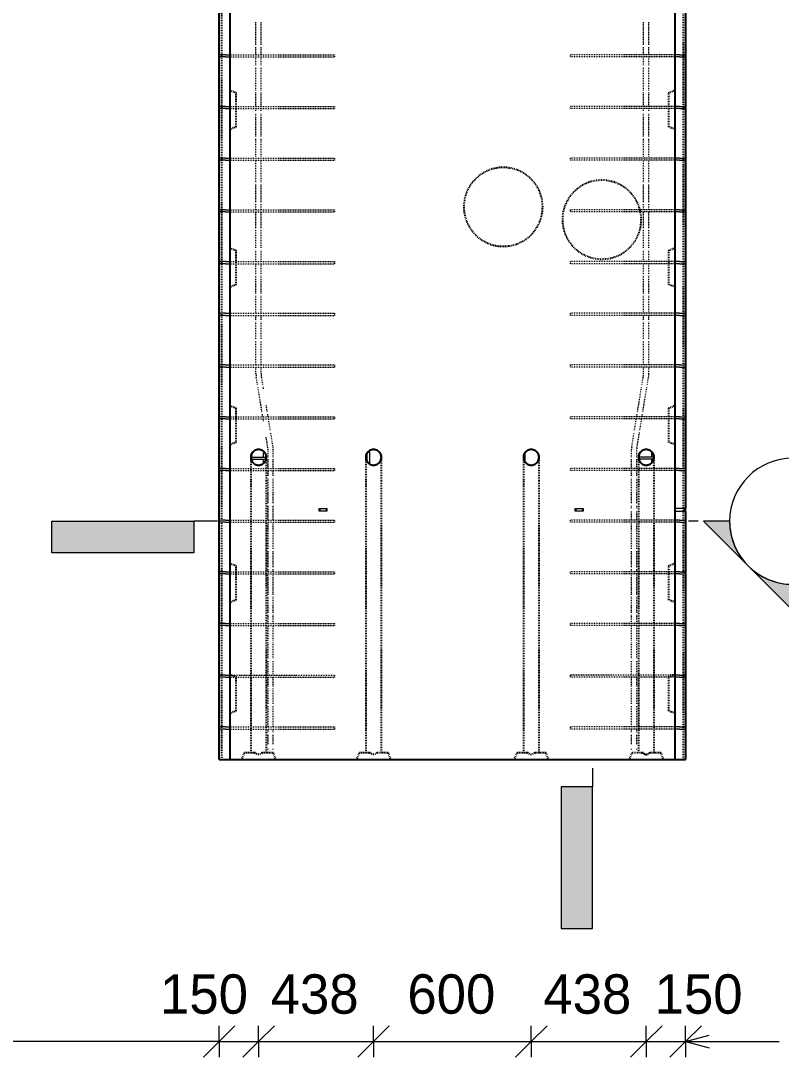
# Model space of a CAD drawing. Header units: millimetres. Extents: x -10644 to 7385, y -2545 to 13312.
# Drawn here: x -5051 to -2157, y -2528 to 1417 of the extents above; entities that cross this region are included whole.
import ezdxf

# ---------------------------------------------------------------- set-up
doc = ezdxf.new("R2010")
doc.units = ezdxf.units.MM
doc.linetypes.add('Dash', pattern=[6.36, 3.18, -3.18])
for name, color, linetype, lineweight in [('A-ANNO-DIMS', 211, 'Continuous', 9), ('A-ANNO-DIMS-60', 211, 'Continuous', 9), ('A-DETL-THIN', 151, 'Continuous', 18), ('A-GENM', 13, 'Continuous', 18), ('A-WALL', 113, 'Continuous', 25), ('A-WALL-HDLN', 110, 'Dash', 25), ('G-ANNO-SYMB', 111, 'Continuous', 9), ('G-ANNO-TEXT', 231, 'Continuous', 9), ('S-RBAR', 171, 'Continuous', 18)]:
    doc.layers.add(name, color=color, linetype=linetype, lineweight=lineweight)
doc.styles.add('Nirmala UI Semilight', font='NirmalaS.ttf', dxfattribs={"height": 150})
doc.dimstyles.new('Arrow_Filled_-_2_5_NI_UI', dxfattribs={"dimscale": 304.8, "dimtxt": 157.104592, "dimasz": 0.393701, "dimexe": 0.19685, "dimexo": 0.0625, "dimgap": 0.19685, "dimtad": 1, "dimdec": 0, "dimzin": 0, "dimdsep": 46, "dimtxsty": 'Nirmala UI Semilight', "dimblk1": 'OBLIQUE', "dimblk2": 'OBLIQUE', "dimsah": 1, "dimcen": 0.09, "dimazin": 0, "dimtfac": 1, "dimtdec": 4, "dimtix": 1, "dimtmove": 0, "dimatfit": 3, "dimfxl": 0.19685, "dimfxlon": 1, "dimtvp": 1, "dimtolj": 1, "dimtzin": 0, "dimarcsym": 2})
doc.dimstyles.new('Arrow_Filled_-_2_5_NI_UI_1', dxfattribs={"dimscale": 304.8, "dimtxt": 157.104592, "dimasz": 0.393701, "dimexe": 0.19685, "dimexo": 0.0625, "dimgap": 0.19685, "dimtad": 1, "dimdec": 0, "dimzin": 0, "dimdsep": 46, "dimtxsty": 'Nirmala UI Semilight', "dimblk1": 'OBLIQUE', "dimblk2": 'OBLIQUE', "dimsah": 1, "dimcen": 0.09, "dimazin": 0, "dimtfac": 1, "dimtdec": 4, "dimtix": 1, "dimtmove": 2, "dimatfit": 3, "dimfxl": 0.19685, "dimfxlon": 1, "dimtvp": 1, "dimtolj": 1, "dimtzin": 0, "dimarcsym": 2})

# ---------------------------------------------------------------- blocks, each defined once
blk = doc.blocks.new('RR spread anchor face based - RR-SA-2_5-150-1726819-Elevation Front')
at = {"layer": 'A-GENM'}
for p, q in [((-3916.2, 6755), (-3913.7, 6755)), ((-3916.2, 6745), (-3916.2, 6755)), ((-3913.7, 6755), (-3888.7, 6755)), ((-3913.7, 6755), (-3913.7, 6745)), ((-3888.7, 6755), (-3886.2, 6755)), ((-3888.7, 6755), (-3888.7, 6745)), ((-3886.2, 6755), (-3886.2, 6745)), ((-3913.7, 6745), (-3916.2, 6745)), ((-3888.7, 6745), (-3913.7, 6745)), ((-3886.2, 6745), (-3888.7, 6745))]:
    blk.add_line(p, q, dxfattribs=at)
blk = doc.blocks.new('RR spread anchor face based - RR-SA-4_0-320-1726835-Elevation Front')
at = {"layer": 'A-GENM'}
for p, q in [((-2561.2, 6756), (-2526.2, 6756)), ((-2526.2, 6756), (-2521.2, 6756)), ((-2526.2, 6744), (-2526.2, 6756)), ((-2521.2, 6756), (-2521.2, 6744)), ((-2526.2, 6744), (-2561.2, 6744)), ((-2521.2, 6744), (-2526.2, 6744))]:
    blk.add_line(p, q, dxfattribs=at)
blk = doc.blocks.new('Detail View - M_Section Tail - Filled Horizontal-14034-Elevation Front')
at = {"layer": 'G-ANNO-SYMB'}
blk.add_hatch(color=256, dxfattribs=at).paths.add_polyline_path([(-4393.1, -608.4), (-4393.1, -488.4), (-4933.1, -488.4), (-4933.1, -608.4)])
for p, q in [((-4933.1, -608.4), (-4933.1, -488.4)), ((-4933.1, -488.4), (-4393.1, -488.4)), ((-4393.1, -488.4), (-4393.1, -608.4)), ((-4393.1, -608.4), (-4933.1, -608.4))]:
    blk.add_line(p, q, dxfattribs=at)
blk = doc.blocks.new('Detail View - M_Section Head - Filled SHOP DWG-1002450-Elevation Front')
at = {"layer": 'G-ANNO-SYMB'}
h = blk.add_hatch(color=256, dxfattribs=at)
edge = h.paths.add_edge_path()
edge.add_line((-2453.2, -488.4), (-2353.8, -488.4))
edge.add_arc((-2113.8, -488.4), 240, 180, 225)
edge.add_line((-2283.5, -658.1), (-2453.2, -488.4))
h = blk.add_hatch(color=256, dxfattribs=at)
edge = h.paths.add_edge_path()
edge.add_line((-1774.4, -488.4), (-1944.1, -658.1))
edge.add_arc((-2113.8, -488.4), 240, 315, 360)
edge.add_line((-1873.8, -488.4), (-1774.4, -488.4))
h = blk.add_hatch(color=256, dxfattribs=at)
edge = h.paths.add_edge_path()
edge.add_line((-2113.8, -827.8), (-2283.5, -658.1))
edge.add_arc((-2113.8, -488.4), 240, 225, 270)
edge.add_line((-2113.8, -728.4), (-2113.8, -827.8))
h = blk.add_hatch(color=256, dxfattribs=at)
edge = h.paths.add_edge_path()
edge.add_line((-2113.8, -827.8), (-2113.8, -728.4))
edge.add_arc((-2113.8, -488.4), 240, 270, 315)
edge.add_line((-1944.1, -658.1), (-2113.8, -827.8))
for p, q in [((-2113.8, -827.8), (-2453.2, -488.4)), ((-2353.8, -488.4), (-2453.2, -488.4)), ((-2453.2, -488.4), (-2283.5, -658.1)), ((-2353.8, -488.4), (-2453.2, -488.4)), ((-2113.8, -827.8), (-1774.4, -488.4)), ((-1944.1, -658.1), (-1774.4, -488.4)), ((-1873.8, -488.4), (-1774.4, -488.4)), ((-1774.4, -488.4), (-1873.8, -488.4)), ((-2283.5, -658.1), (-2113.8, -827.8)), ((-2113.8, -827.8), (-1944.1, -658.1)), ((-2113.8, -728.4), (-2113.8, -827.8)), ((-2113.8, -827.8), (-2113.8, -728.4))]:
    blk.add_line(p, q, dxfattribs=at)
for start, end in [(360, 180), (180, 360), (180, 225), (315, 0), (225, 270), (270, 315)]:
    blk.add_arc((-2113.8, -488.4), 240, start, end, dxfattribs=at)
blk = doc.blocks.new('DIMBLOCK59-Elevation Front')
at = {"layer": 'A-ANNO-DIMS-60'}
for p, q in [((-4296.2, -2468.1), (-4236.2, -2408.1)), ((-4296.2, -2468.1), (-4296.2, -2408.1)), ((-4146.2, -2468.1), (-4086.2, -2408.1)), ((-4146.2, -2468.1), (-4146.2, -2408.1)), ((-4296.2, -2468.1), (-4356.2, -2528.1)), ((-4296.2, -2468.1), (-4146.2, -2468.1)), ((-4296.2, -2468.1), (-4296.2, -2528.1)), ((-4146.2, -2468.1), (-4206.2, -2528.1)), ((-4146.2, -2468.1), (-4146.2, -2528.1))]:
    blk.add_line(p, q, dxfattribs=at)
at = {"layer": 'A-ANNO-DIMS-60', "color": 0, "insert": (-4521.1, -2212.4), "char_height": 150, "width": 370.196, "attachment_point": 1, "line_spacing_factor": 1.142579, "style": 'Nirmala UI Semilight'}
blk.add_mtext('150', dxfattribs=at)
blk = doc.blocks.new('_Oblique')
at = {"color": 0, "linetype": 'ByBlock', "lineweight": -2}
blk.add_line((-0.5, -0.5), (0.5, 0.5), dxfattribs=at)
blk = doc.blocks.new('DIMBLOCK60-Elevation Front')
at = {"layer": 'A-ANNO-DIMS-60'}
for p, q in [((-4146.2, -2468.1), (-4086.2, -2408.1)), ((-4146.2, -2468.1), (-4146.2, -2408.1)), ((-3708.7, -2468.1), (-3648.7, -2408.1)), ((-3708.7, -2468.1), (-3708.7, -2408.1)), ((-4146.2, -2468.1), (-4206.2, -2528.1)), ((-4146.2, -2468.1), (-3708.7, -2468.1)), ((-4146.2, -2468.1), (-4146.2, -2528.1)), ((-3708.7, -2468.1), (-3768.7, -2528.1)), ((-3708.7, -2468.1), (-3708.7, -2528.1))]:
    blk.add_line(p, q, dxfattribs=at)
at = {"layer": 'A-ANNO-DIMS-60', "color": 0, "insert": (-4100.3, -2212.4), "char_height": 150, "width": 414.756, "attachment_point": 1, "line_spacing_factor": 1.142579, "style": 'Nirmala UI Semilight'}
blk.add_mtext('438', dxfattribs=at)
blk = doc.blocks.new('DIMBLOCK61-Elevation Front')
at = {"layer": 'A-ANNO-DIMS-60'}
for p, q in [((-3708.7, -2468.1), (-3648.7, -2408.1)), ((-3708.7, -2468.1), (-3708.7, -2408.1)), ((-3108.7, -2468.1), (-3048.7, -2408.1)), ((-3108.7, -2468.1), (-3108.7, -2408.1)), ((-3708.7, -2468.1), (-3768.7, -2528.1)), ((-3708.7, -2468.1), (-3108.7, -2468.1)), ((-3708.7, -2468.1), (-3708.7, -2528.1)), ((-3108.7, -2468.1), (-3168.7, -2528.1)), ((-3108.7, -2468.1), (-3108.7, -2528.1))]:
    blk.add_line(p, q, dxfattribs=at)
at = {"layer": 'A-ANNO-DIMS-60', "color": 0, "insert": (-3580.1, -2212.4), "char_height": 150, "width": 411.328, "attachment_point": 1, "line_spacing_factor": 1.142579, "style": 'Nirmala UI Semilight'}
blk.add_mtext('600', dxfattribs=at)
blk = doc.blocks.new('DIMBLOCK62-Elevation Front')
at = {"layer": 'A-ANNO-DIMS-60'}
for p, q in [((-3108.7, -2468.1), (-3048.7, -2408.1)), ((-3108.7, -2468.1), (-3108.7, -2408.1)), ((-2671.2, -2468.1), (-2611.2, -2408.1)), ((-2671.2, -2468.1), (-2671.2, -2408.1)), ((-3108.7, -2468.1), (-3168.7, -2528.1)), ((-3108.7, -2468.1), (-2671.2, -2468.1)), ((-3108.7, -2468.1), (-3108.7, -2528.1)), ((-2671.2, -2468.1), (-2731.2, -2528.1)), ((-2671.2, -2468.1), (-2671.2, -2528.1))]:
    blk.add_line(p, q, dxfattribs=at)
at = {"layer": 'A-ANNO-DIMS-60', "color": 0, "insert": (-3062.8, -2212.4), "char_height": 150, "width": 414.756, "attachment_point": 1, "line_spacing_factor": 1.142579, "style": 'Nirmala UI Semilight'}
blk.add_mtext('438', dxfattribs=at)
blk = doc.blocks.new('DIMBLOCK63-Elevation Front')
at = {"layer": 'A-ANNO-DIMS-60'}
for p, q in [((-2671.2, -2468.1), (-2611.2, -2408.1)), ((-2671.2, -2468.1), (-2671.2, -2408.1)), ((-2521.2, -2468.1), (-2461.2, -2408.1)), ((-2521.2, -2468.1), (-2521.2, -2408.1)), ((-2671.2, -2468.1), (-2731.2, -2528.1)), ((-2671.2, -2468.1), (-2521.2, -2468.1)), ((-2671.2, -2468.1), (-2671.2, -2528.1)), ((-2521.2, -2468.1), (-2581.2, -2528.1)), ((-2521.2, -2468.1), (-2521.2, -2528.1))]:
    blk.add_line(p, q, dxfattribs=at)
at = {"layer": 'A-ANNO-DIMS-60', "color": 0, "insert": (-2639.2, -2212.4), "char_height": 150, "width": 370.196, "attachment_point": 1, "line_spacing_factor": 1.142579, "style": 'Nirmala UI Semilight'}
blk.add_mtext('150', dxfattribs=at)

msp = doc.modelspace()

# ---------------------------------------------------------------- linework, layer by layer
at = {"layer": 'A-DETL-THIN'}
msp.add_line((-4296.2, -2468.1), (-6556, -2468.1), dxfattribs=at)
at = {"layer": 'A-WALL'}
for p, q in [((-4256.2, 7060), (-4256.2, -1395)), ((-2561.2, -1395), (-2561.2, 7060)), ((-4296.2, 1283.5), (-4296.2, 1479.5)), ((-2521.2, 1479.5), (-2521.2, 1283.5)), ((-4296.2, 1086.7), (-4296.2, 1282.7)), ((-2521.2, 1282.7), (-2521.2, 1086.7)), ((-4296.2, 889.9), (-4296.2, 1086)), ((-2521.2, 1086), (-2521.2, 889.9)), ((-4296.2, 693.2), (-4296.2, 889.2)), ((-2521.2, 889.2), (-2521.2, 693.2)), ((-4296.2, 496.4), (-4296.2, 692.4)), ((-2521.2, 692.4), (-2521.2, 496.4)), ((-4296.2, 299.6), (-4296.2, 495.6)), ((-2521.2, 495.6), (-2521.2, 299.6)), ((-4296.2, 102.8), (-4296.2, 298.8)), ((-2521.2, 298.8), (-2521.2, 102.8)), ((-4296.2, -94), (-4296.2, 102.1)), ((-2521.2, 102.1), (-2521.2, -94)), ((-4296.2, -290.7), (-4296.2, -94.7)), ((-2521.2, -94.7), (-2521.2, -290.7)), ((-4296.2, -487.5), (-4296.2, -291.5)), ((-2521.2, -291.5), (-2521.2, -439)), ((-2521.2, -451), (-2521.2, -487.5)), ((-4296.2, -684.3), (-4296.2, -488.3)), ((-2521.2, -488.3), (-2521.2, -684.3)), ((-4296.2, -881.1), (-4296.2, -685)), ((-2521.2, -685), (-2521.2, -881.1)), ((-4296.2, -1077.8), (-4296.2, -881.8)), ((-2521.2, -881.8), (-2521.2, -1077.8)), ((-4296.2, -1274.6), (-4296.2, -1078.6)), ((-2521.2, -1078.6), (-2521.2, -1274.6)), ((-4296.2, -1395), (-4296.2, -1275.4)), ((-2521.2, -1275.4), (-2521.2, -1395)), ((-4296.2, -1395), (-2521.2, -1395))]:
    msp.add_line(p, q, dxfattribs=at)
at = {"layer": 'A-WALL', "flags": 128}
for points in [[(-4146.2, -215), (-4161.2, -219), (-4172.2, -230.1), (-4176.2, -245)], [(-4116.2, -245), (-4120.2, -230), (-4131.3, -219), (-4146.2, -215)], [(-3708.7, -215), (-3723.7, -219), (-3734.7, -230.1), (-3738.7, -245)], [(-3678.7, -245), (-3682.7, -230), (-3693.8, -219), (-3708.7, -215)], [(-3108.7, -215), (-3123.7, -219), (-3134.7, -230.1), (-3138.7, -245)], [(-3078.7, -245), (-3082.7, -230), (-3093.8, -219), (-3108.7, -215)], [(-2671.2, -215), (-2686.2, -219), (-2697.2, -230.1), (-2701.2, -245)], [(-2641.2, -245), (-2645.2, -230), (-2656.3, -219), (-2671.2, -215)], [(-4176.2, -245), (-4172.2, -260), (-4161.1, -271), (-4146.2, -275)], [(-4146.2, -275), (-4131.2, -271), (-4120.2, -259.9), (-4116.2, -245)], [(-4116.2, -250.7), (-4116.2, -245.1), (-4116.2, -245)], [(-3738.7, -245), (-3734.7, -260), (-3723.6, -271), (-3708.7, -275)], [(-3708.7, -275), (-3693.7, -271), (-3682.7, -259.9), (-3678.7, -245)], [(-3678.7, -250.7), (-3678.7, -245.1), (-3678.7, -245)], [(-3138.7, -245), (-3134.7, -260), (-3123.6, -271), (-3108.7, -275)], [(-3108.7, -275), (-3093.7, -271), (-3082.7, -259.9), (-3078.7, -245)], [(-3078.7, -250.7), (-3078.7, -245.1), (-3078.7, -245)], [(-2701.2, -245), (-2697.2, -260), (-2686.1, -271), (-2671.2, -275)], [(-2671.2, -275), (-2656.2, -271), (-2645.2, -259.9), (-2641.2, -245)], [(-2641.2, -250.7), (-2641.2, -245.1), (-2641.2, -245)]]:
    msp.add_lwpolyline(points, dxfattribs=at)
at = {"layer": 'A-WALL'}
for centre, start, end in [((-4146.2, -245), 150.6728, 179.6194), ((-4146.2, -245), 120.8303, 149.6053), ((-4146.2, -245), 90.7225, 119.4223), ((-4146.2, -245), 61.0187, 89.2664), ((-4146.2, -245), 30.8311, 59.6045), ((-4146.2, -245), 0.3778, 29.7706), ((-3708.7, -245), 150.6728, 179.6194), ((-3708.7, -245), 120.8303, 149.6053), ((-3708.7, -245), 90.7225, 119.4223), ((-3708.7, -245), 61.0187, 89.2664), ((-3708.7, -245), 30.8311, 59.6045), ((-3708.7, -245), 0.3778, 29.7706), ((-3108.7, -245), 150.6728, 179.6194), ((-3108.7, -245), 120.8303, 149.6053), ((-3108.7, -245), 90.7225, 119.4223), ((-3108.7, -245), 61.0187, 89.2664), ((-3108.7, -245), 30.8311, 59.6045), ((-3108.7, -245), 0.3778, 29.7706), ((-2671.2, -245), 150.6728, 179.6194), ((-2671.2, -245), 120.8303, 149.6053), ((-2671.2, -245), 90.7225, 119.4223), ((-2671.2, -245), 61.0187, 89.2664), ((-2671.2, -245), 30.8311, 59.6045), ((-2671.2, -245), 0.3778, 29.7706), ((-4146.2, -245), 180.4246, 209.7233), ((-4146.2, -245), 210.813, 239.6231), ((-4146.2, -245), 241.0171, 269.268), ((-4146.2, -245), 270.7209, 299.4239), ((-4146.2, -245), 300.812, 329.6241), ((-4146.2, -245), 330.719, 359.5722), ((-3708.7, -245), 180.4246, 209.7233), ((-3708.7, -245), 210.813, 239.6231), ((-3708.7, -245), 241.0171, 269.268), ((-3708.7, -245), 270.7209, 299.4239), ((-3708.7, -245), 300.812, 329.6241), ((-3708.7, -245), 330.719, 359.5722), ((-3108.7, -245), 180.4246, 209.7233), ((-3108.7, -245), 210.813, 239.6231), ((-3108.7, -245), 241.0171, 269.268), ((-3108.7, -245), 270.7209, 299.4239), ((-3108.7, -245), 300.812, 329.6241), ((-3108.7, -245), 330.719, 359.5722), ((-2671.2, -245), 180.4246, 209.7233), ((-2671.2, -245), 210.813, 239.6231), ((-2671.2, -245), 241.0171, 269.268), ((-2671.2, -245), 270.7209, 299.4239), ((-2671.2, -245), 300.812, 329.6241), ((-2671.2, -245), 330.719, 359.5722)]:
    msp.add_arc(centre, 30, start, end, dxfattribs=at)
at = {"layer": 'A-WALL-HDLN'}
for p, q in [((-4286.2, -1395), (-4286.2, 3650)), ((-2531.2, 3650), (-2531.2, -1395)), ((-4256.2, 1152.5), (-4231.2, 1142.5)), ((-2586.2, 1142.5), (-2561.2, 1152.5)), ((-4231.2, 1012.5), (-4231.2, 1142.5)), ((-2586.2, 1142.5), (-2586.2, 1012.5)), ((-4231.2, 1012.5), (-4256.2, 1002.5)), ((-2561.2, 1002.5), (-2586.2, 1012.5)), ((-4256.2, 552.5), (-4231.2, 542.5)), ((-2586.2, 542.5), (-2561.2, 552.5)), ((-4231.2, 412.5), (-4231.2, 542.5)), ((-2586.2, 542.5), (-2586.2, 412.5)), ((-4231.2, 412.5), (-4256.2, 402.5)), ((-2561.2, 402.5), (-2586.2, 412.5)), ((-4256.2, -47.5), (-4231.2, -57.5)), ((-4231.2, -187.5), (-4231.2, -57.5)), ((-2586.2, -57.5), (-2561.2, -47.5)), ((-2586.2, -57.5), (-2586.2, -187.5)), ((-4231.2, -187.5), (-4256.2, -197.5)), ((-2561.2, -197.5), (-2586.2, -187.5)), ((-4176.2, -335), (-4176.2, -1370)), ((-4116.2, -1370), (-4116.2, -335)), ((-3738.7, -335), (-3738.7, -1370)), ((-3678.7, -1370), (-3678.7, -335)), ((-3138.7, -335), (-3138.7, -1370)), ((-3078.7, -1370), (-3078.7, -335)), ((-2701.2, -335), (-2701.2, -1370)), ((-2641.2, -1370), (-2641.2, -335)), ((-4256.2, -647.5), (-4231.2, -657.5)), ((-4231.2, -787.5), (-4231.2, -657.5)), ((-2586.2, -657.5), (-2561.2, -647.5)), ((-2586.2, -657.5), (-2586.2, -787.5)), ((-4231.2, -787.5), (-4256.2, -797.5)), ((-2561.2, -797.5), (-2586.2, -787.5)), ((-4256.2, -1070), (-4231.2, -1080)), ((-4231.2, -1210), (-4231.2, -1080)), ((-2586.2, -1080), (-2561.2, -1070)), ((-2586.2, -1080), (-2586.2, -1210)), ((-4231.2, -1210), (-4256.2, -1220)), ((-2561.2, -1220), (-2586.2, -1210)), ((-4201.2, -1370), (-4211.2, -1395)), ((-4158.2, -1370), (-4201.2, -1370)), ((-4164.8, -1370), (-4158.2, -1370)), ((-4134.2, -1370), (-4127.6, -1370)), ((-4091.2, -1370), (-4134.2, -1370)), ((-4091.2, -1370), (-4081.2, -1395)), ((-3763.7, -1370), (-3773.7, -1395)), ((-3720.7, -1370), (-3763.7, -1370)), ((-3727.3, -1370), (-3720.7, -1370)), ((-3696.7, -1370), (-3690.1, -1370)), ((-3653.7, -1370), (-3696.7, -1370)), ((-3653.7, -1370), (-3643.7, -1395)), ((-3163.7, -1370), (-3173.7, -1395)), ((-3120.7, -1370), (-3163.7, -1370)), ((-3127.3, -1370), (-3120.7, -1370)), ((-3096.7, -1370), (-3090.1, -1370)), ((-3053.7, -1370), (-3096.7, -1370)), ((-3053.7, -1370), (-3043.7, -1395)), ((-2726.2, -1370), (-2736.2, -1395)), ((-2683.5, -1370), (-2726.2, -1370)), ((-2690.1, -1370), (-2683.5, -1370)), ((-2683.5, -1370), (-2682.9, -1370)), ((-2659.5, -1370), (-2658.9, -1370)), ((-2658.9, -1370), (-2652.3, -1370)), ((-2616.2, -1370), (-2658.9, -1370)), ((-2616.2, -1370), (-2606.2, -1395))]:
    msp.add_line(p, q, dxfattribs=at)
at = {"layer": 'A-WALL-HDLN', "flags": 128}
for points in [[(-4176.2, -245.4), (-4176.2, -249.1), (-4176.2, -261), (-4176.2, -279.7), (-4176.2, -303.4), (-4176.2, -330), (-4176.2, -335)], [(-4116.2, -335), (-4116.2, -308.1), (-4116.2, -283.7), (-4116.2, -264), (-4116.2, -250.7)], [(-3738.7, -245.4), (-3738.7, -249.1), (-3738.7, -261), (-3738.7, -279.7), (-3738.7, -303.4), (-3738.7, -330), (-3738.7, -335)], [(-3678.7, -335), (-3678.7, -308.1), (-3678.7, -283.7), (-3678.7, -264), (-3678.7, -250.7)], [(-3138.7, -245.4), (-3138.7, -249.1), (-3138.7, -261), (-3138.7, -279.7), (-3138.7, -303.4), (-3138.7, -330), (-3138.7, -335)], [(-3078.7, -335), (-3078.7, -308.1), (-3078.7, -283.7), (-3078.7, -264), (-3078.7, -250.7)], [(-2701.2, -245.4), (-2701.2, -249.1), (-2701.2, -261), (-2701.2, -279.7), (-2701.2, -303.4), (-2701.2, -330), (-2701.2, -335)], [(-2641.2, -335), (-2641.2, -308.1), (-2641.2, -283.7), (-2641.2, -264), (-2641.2, -250.7)], [(-4146.2, -1376.3), (-4149.3, -1375.9), (-4152.3, -1374.7), (-4155.3, -1372.7), (-4158.2, -1370)], [(-4134.2, -1370), (-4137.1, -1372.7), (-4140.1, -1374.7), (-4143.1, -1375.9), (-4146.2, -1376.3)], [(-3708.7, -1376.3), (-3711.8, -1375.9), (-3714.8, -1374.7), (-3717.8, -1372.7), (-3720.7, -1370)], [(-3696.7, -1370), (-3699.6, -1372.7), (-3702.6, -1374.7), (-3705.6, -1375.9), (-3708.7, -1376.3)], [(-3108.7, -1376.3), (-3111.8, -1375.9), (-3114.8, -1374.7), (-3117.8, -1372.7), (-3120.7, -1370)], [(-3096.7, -1370), (-3099.6, -1372.7), (-3102.6, -1374.7), (-3105.6, -1375.9), (-3108.7, -1376.3)], [(-2671.2, -1376.6), (-2674.4, -1376.2), (-2677.5, -1374.9), (-2680.5, -1372.9), (-2683.5, -1370)], [(-2682.9, -1370), (-2680.1, -1372.6), (-2677.2, -1374.4), (-2674.2, -1375.5), (-2671.2, -1375.9)], [(-2671.2, -1375.9), (-2668.2, -1375.5), (-2665.2, -1374.4), (-2662.3, -1372.6), (-2659.5, -1370)], [(-2658.9, -1370), (-2661.9, -1372.9), (-2664.9, -1374.9), (-2668, -1376.2), (-2671.2, -1376.6)]]:
    msp.add_lwpolyline(points, dxfattribs=at)
at = {"layer": 'A-WALL-HDLN'}
for centre, start, end in [((-3215.2, 708.1), 0, 180), ((-2840.2, 659.6), 0, 180), ((-3215.2, 708.1), 180, 0), ((-2840.2, 659.6), 180, 0)]:
    msp.add_arc(centre, 150, start, end, dxfattribs=at)
at = {"layer": 'G-ANNO-SYMB'}
for p, q in [((-4302.6, -488.4), (-4393.1, -488.4)), ((-2473.8, -488.4), (-2510.4, -488.4)), ((-2875.3, -1427.9), (-2875.3, -1498.4))]:
    msp.add_line(p, q, dxfattribs=at)
at = {"layer": 'G-ANNO-TEXT', "color": 7}
for q in [(-2431.4, -2443.9), (-2431.4, -2492.1), (-2165.6, -2468)]:
    msp.add_line((-2521.4, -2468), q, dxfattribs=at)
at = {"layer": 'S-RBAR', "linetype": 'Dash'}
for p, q in [((-4156.2, 1325.2), (-4156.2, 1412.5)), ((-4136.2, 1325.2), (-4136.2, 1412.5)), ((-2681.2, 1325.2), (-2681.2, 1412.5)), ((-2661.2, 1325.2), (-2661.2, 1412.5)), ((-4156.2, 1287.1), (-4156.2, 1317.2)), ((-4136.2, 1287.1), (-4136.2, 1317.2)), ((-2681.2, 1287.1), (-2681.2, 1317.2)), ((-2661.2, 1287.1), (-2661.2, 1317.2)), ((-4256.1, 1287.1), (-3856.2, 1287.1)), ((-4256.1, 1279.1), (-3856.2, 1279.1)), ((-4156.2, 1246.9), (-4156.2, 1279.1)), ((-4136.2, 1246.9), (-4136.2, 1279.1)), ((-3856.2, 1279.1), (-3856.2, 1287.1)), ((-2561.2, 1287.1), (-2961.2, 1287.1)), ((-2961.2, 1287.1), (-2961.2, 1279.1)), ((-2561.2, 1279.1), (-2961.2, 1279.1)), ((-2681.2, 1246.9), (-2681.2, 1279.1)), ((-2661.2, 1246.9), (-2661.2, 1279.1)), ((-4156.2, 1150.8), (-4156.2, 1238.9)), ((-4136.2, 1150.8), (-4136.2, 1238.9)), ((-2681.2, 1150.8), (-2681.2, 1238.9)), ((-2661.2, 1150.8), (-2661.2, 1238.9)), ((-4156.2, 1090.3), (-4156.2, 1142.8)), ((-4136.2, 1090.3), (-4136.2, 1142.8)), ((-2681.2, 1090.3), (-2681.2, 1142.8)), ((-2661.2, 1090.3), (-2661.2, 1142.8)), ((-4256.1, 1090.3), (-3856.2, 1090.3)), ((-4256.1, 1082.3), (-3856.2, 1082.3)), ((-4156.2, 1073.3), (-4156.2, 1082.3)), ((-4156.2, 976.4), (-4156.2, 1065.3)), ((-4136.2, 1073.3), (-4136.2, 1082.3)), ((-4136.2, 976.4), (-4136.2, 1065.3)), ((-3856.2, 1082.3), (-3856.2, 1090.3)), ((-2561.2, 1090.3), (-2961.2, 1090.3)), ((-2961.2, 1090.3), (-2961.2, 1082.3)), ((-2561.2, 1082.3), (-2961.2, 1082.3)), ((-2681.2, 1073.3), (-2681.2, 1082.3)), ((-2681.2, 976.4), (-2681.2, 1065.3)), ((-2661.2, 1073.3), (-2661.2, 1082.3)), ((-2661.2, 976.4), (-2661.2, 1065.3)), ((-4156.2, 899.7), (-4156.2, 968.4)), ((-4136.2, 899.7), (-4136.2, 968.4)), ((-2681.2, 899.7), (-2681.2, 968.4)), ((-2661.2, 899.7), (-2661.2, 968.4)), ((-4256.1, 893.6), (-3856.2, 893.6)), ((-4256.1, 885.6), (-3856.2, 885.6)), ((-4156.2, 801.9), (-4156.2, 885.6)), ((-4136.2, 801.9), (-4136.2, 885.6)), ((-3856.2, 885.6), (-3856.2, 893.6)), ((-2561.2, 893.6), (-2961.2, 893.6)), ((-2961.2, 893.6), (-2961.2, 885.6)), ((-2561.2, 885.6), (-2961.2, 885.6)), ((-2681.2, 801.9), (-2681.2, 885.6)), ((-2661.2, 801.9), (-2661.2, 885.6)), ((-4156.2, 726.2), (-4156.2, 793.9)), ((-4136.2, 726.2), (-4136.2, 793.9)), ((-2681.2, 726.2), (-2681.2, 793.9)), ((-2661.2, 726.2), (-2661.2, 793.9)), ((-4156.2, 696.8), (-4156.2, 718.2)), ((-4136.2, 696.8), (-4136.2, 718.2)), ((-2681.2, 696.8), (-2681.2, 718.2)), ((-2661.2, 696.8), (-2661.2, 718.2)), ((-4256.1, 696.8), (-3856.2, 696.8)), ((-4256.1, 688.8), (-3856.2, 688.8)), ((-4156.2, 627.5), (-4156.2, 688.8)), ((-4136.2, 627.5), (-4136.2, 688.8)), ((-3856.2, 688.8), (-3856.2, 696.8)), ((-2561.2, 696.8), (-2961.2, 696.8)), ((-2961.2, 696.8), (-2961.2, 688.8)), ((-2561.2, 688.8), (-2961.2, 688.8)), ((-2681.2, 627.5), (-2681.2, 688.8)), ((-2661.2, 627.5), (-2661.2, 688.8)), ((-4156.2, 552.9), (-4156.2, 619.5)), ((-4136.2, 552.9), (-4136.2, 619.5)), ((-2681.2, 552.9), (-2681.2, 619.5)), ((-2661.2, 552.9), (-2661.2, 619.5)), ((-4156.2, 500), (-4156.2, 544.6)), ((-4136.2, 500), (-4136.2, 544.6)), ((-2681.2, 500), (-2681.2, 544.6)), ((-2661.2, 500), (-2661.2, 544.6)), ((-4256.1, 500), (-3856.2, 500)), ((-4256.1, 492), (-3856.2, 492)), ((-4156.2, 453.1), (-4156.2, 492)), ((-4136.2, 453.1), (-4136.2, 492)), ((-3856.2, 492), (-3856.2, 500)), ((-2561.2, 500), (-2961.2, 500)), ((-2961.2, 500), (-2961.2, 492)), ((-2561.2, 492), (-2961.2, 492)), ((-2681.2, 453.1), (-2681.2, 492)), ((-2661.2, 453.1), (-2661.2, 492)), ((-4156.2, 379), (-4156.2, 445.1)), ((-4136.2, 379), (-4136.2, 445.1)), ((-2681.2, 379), (-2681.2, 445.1)), ((-2661.2, 379), (-2661.2, 445.1)), ((-4156.2, 303.2), (-4156.2, 371)), ((-4136.2, 303.2), (-4136.2, 371)), ((-2681.2, 303.2), (-2681.2, 371)), ((-2661.2, 303.2), (-2661.2, 371)), ((-4256.1, 303.2), (-3856.2, 303.2)), ((-4256.1, 295.2), (-3856.2, 295.2)), ((-4156.2, 278.7), (-4156.2, 295.2)), ((-4136.2, 278.7), (-4136.2, 295.2)), ((-3856.2, 295.2), (-3856.2, 303.2)), ((-2561.2, 303.2), (-2961.2, 303.2)), ((-2961.2, 303.2), (-2961.2, 295.2)), ((-2561.2, 295.2), (-2961.2, 295.2)), ((-2681.2, 278.7), (-2681.2, 295.2)), ((-2661.2, 278.7), (-2661.2, 295.2)), ((-4156.2, 205.4), (-4156.2, 270.7)), ((-4136.2, 205.4), (-4136.2, 270.7)), ((-2681.2, 205.4), (-2681.2, 270.7)), ((-2661.2, 205.4), (-2661.2, 270.7)), ((-4156.2, 106.4), (-4156.2, 197.4)), ((-4136.2, 106.4), (-4136.2, 197.4)), ((-2681.2, 106.4), (-2681.2, 197.4)), ((-2661.2, 106.4), (-2661.2, 197.4)), ((-4256.1, 106.4), (-3856.2, 106.4)), ((-4256.1, 98.4), (-3856.2, 98.4)), ((-4156.2, 73.5), (-4156.2, 96.3)), ((-4136.2, 73.5), (-4136.2, 96.3)), ((-3856.2, 98.4), (-3856.2, 106.4)), ((-2561.2, 106.4), (-2961.2, 106.4)), ((-2961.2, 106.4), (-2961.2, 98.4)), ((-2561.2, 98.4), (-2961.2, 98.4)), ((-2681.2, 73.5), (-2681.2, 96.3)), ((-2661.2, 73.5), (-2661.2, 96.3)), ((-4150.2, 31.8), (-4155.3, 63)), ((-4130, 31.8), (-4135.6, 66.3)), ((-2687.4, 31.8), (-2681.8, 66.3)), ((-2667.2, 31.8), (-2662.1, 63)), ((-4133.5, -70.1), (-4148.9, 23.8)), ((-4127.4, 16.2), (-4128.6, 23.8)), ((-2704.1, -70.1), (-2688.8, 23.8)), ((-2683.9, -70.1), (-2668.5, 23.8)), ((-4130.2, -90.3), (-4132.2, -78.1)), ((-4113.3, -70.1), (-4117.4, -44.9)), ((-4109.9, -90.3), (-4111.9, -78.1)), ((-2707.4, -90.3), (-2705.4, -78.1)), ((-2687.2, -90.3), (-2685.2, -78.1)), ((-4256.1, -90.3), (-3856.2, -90.3)), ((-4256.1, -98.3), (-3856.2, -98.3)), ((-4127.4, -107.5), (-4128.9, -98.3)), ((-4101.5, -141.8), (-4108.6, -98.3)), ((-3856.2, -98.3), (-3856.2, -90.3)), ((-2561.2, -90.3), (-2961.2, -90.3)), ((-2961.2, -90.3), (-2961.2, -98.3)), ((-2561.2, -98.3), (-2961.2, -98.3)), ((-2715.9, -141.8), (-2708.8, -98.3)), ((-2695.6, -141.8), (-2688.5, -98.3)), ((-4090.9, -206.3), (-4100.2, -149.8)), ((-2726.4, -206.3), (-2717.2, -149.8)), ((-2706.7, -209.5), (-2696.9, -149.8)), ((-4110.7, -209.5), (-4117.4, -168.6)), ((-4110.1, -244.5), (-4110.1, -216.8)), ((-4090.1, -244.5), (-4090.1, -216.8)), ((-2727.3, -244.5), (-2727.3, -216.8)), ((-2707.3, -244.5), (-2707.3, -216.8)), ((-4110.1, -287.1), (-4110.1, -252.5)), ((-4090.1, -287.1), (-4090.1, -252.5)), ((-2727.3, -287.1), (-2727.3, -252.5)), ((-2707.3, -287.1), (-2707.3, -252.5)), ((-4256.1, -287.1), (-3856.2, -287.1)), ((-4256.1, -295.1), (-3856.2, -295.1)), ((-4110.1, -315.4), (-4110.1, -295.1)), ((-4090.1, -315.4), (-4090.1, -295.1)), ((-3856.2, -295.1), (-3856.2, -287.1)), ((-2561.2, -287.1), (-2961.2, -287.1)), ((-2961.2, -287.1), (-2961.2, -295.1)), ((-2561.2, -295.1), (-2961.2, -295.1)), ((-2727.3, -315.4), (-2727.3, -295.1)), ((-2707.3, -315.4), (-2707.3, -295.1)), ((-4110.1, -418.9), (-4110.1, -323.4)), ((-4090.1, -418.9), (-4090.1, -323.4)), ((-2727.3, -418.9), (-2727.3, -323.4)), ((-2707.3, -418.9), (-2707.3, -323.4)), ((-4110.1, -483.9), (-4110.1, -426.9)), ((-4090.1, -483.9), (-4090.1, -426.9)), ((-2727.3, -439), (-2727.3, -426.9)), ((-2707.3, -439), (-2707.3, -426.9)), ((-2727.3, -483.9), (-2727.3, -451)), ((-2707.3, -483.9), (-2707.3, -451)), ((-4256.1, -483.9), (-3856.2, -483.9)), ((-4256.1, -491.9), (-3856.2, -491.9)), ((-4110.1, -593.4), (-4110.1, -497)), ((-4090.1, -593.4), (-4090.1, -497)), ((-3856.2, -491.9), (-3856.2, -483.9)), ((-2561.2, -483.9), (-2961.2, -483.9)), ((-2961.2, -483.9), (-2961.2, -491.9)), ((-2561.2, -491.9), (-2961.2, -491.9)), ((-2727.3, -593.4), (-2727.3, -497)), ((-2707.3, -593.4), (-2707.3, -497)), ((-4110.1, -662.6), (-4110.1, -601.4)), ((-4090.1, -662.6), (-4090.1, -601.4)), ((-2727.3, -662.6), (-2727.3, -601.4)), ((-2707.3, -662.6), (-2707.3, -601.4)), ((-4256.1, -680.7), (-3856.2, -680.7)), ((-4256.1, -688.7), (-3856.2, -688.7)), ((-4110.1, -680.7), (-4110.1, -670.6)), ((-4110.1, -767.8), (-4110.1, -688.7)), ((-4090.1, -680.7), (-4090.1, -670.6)), ((-4090.1, -767.8), (-4090.1, -688.7)), ((-3856.2, -688.7), (-3856.2, -680.7)), ((-2561.2, -680.7), (-2961.2, -680.7)), ((-2961.2, -680.7), (-2961.2, -688.7)), ((-2561.2, -688.7), (-2961.2, -688.7)), ((-2727.3, -680.7), (-2727.3, -670.6)), ((-2727.3, -767.8), (-2727.3, -688.7)), ((-2707.3, -680.7), (-2707.3, -670.6)), ((-2707.3, -767.8), (-2707.3, -688.7)), ((-4110.1, -836.2), (-4110.1, -775.8)), ((-4090.1, -836.2), (-4090.1, -775.8)), ((-2727.3, -836.2), (-2727.3, -775.8)), ((-2707.3, -836.2), (-2707.3, -775.8)), ((-4110.1, -877.4), (-4110.1, -844.2)), ((-4090.1, -877.4), (-4090.1, -844.2)), ((-2727.3, -877.4), (-2727.3, -844.2)), ((-2707.3, -877.4), (-2707.3, -844.2)), ((-4256.1, -877.4), (-3856.2, -877.4)), ((-4256.1, -885.4), (-3856.2, -885.4)), ((-4110.1, -942.2), (-4110.1, -885.4)), ((-4090.1, -942.2), (-4090.1, -885.4)), ((-3856.2, -885.4), (-3856.2, -877.4)), ((-2561.2, -877.4), (-2961.2, -877.4)), ((-2961.2, -877.4), (-2961.2, -885.4)), ((-2561.2, -885.4), (-2961.2, -885.4)), ((-2727.3, -942.2), (-2727.3, -885.4)), ((-2707.3, -942.2), (-2707.3, -885.4)), ((-4110.1, -1009.8), (-4110.1, -950.2)), ((-4090.1, -1009.8), (-4090.1, -950.2)), ((-2727.3, -1009.8), (-2727.3, -950.2)), ((-2707.3, -1009.8), (-2707.3, -950.2)), ((-4110.1, -1074.2), (-4110.1, -1017.8)), ((-4090.1, -1074.2), (-4090.1, -1017.8)), ((-2727.3, -1074.2), (-2727.3, -1017.8)), ((-2707.3, -1074.2), (-2707.3, -1017.8)), ((-4256.1, -1074.2), (-4245.8, -1074.2)), ((-4256.1, -1082.2), (-3856.2, -1082.2)), ((-4245.5, -1074.2), (-3856.2, -1074.2)), ((-4110.1, -1116.6), (-4110.1, -1082.2)), ((-4090.1, -1116.6), (-4090.1, -1082.2)), ((-3856.2, -1082.2), (-3856.2, -1074.2)), ((-2571.9, -1074.2), (-2961.2, -1074.2)), ((-2961.2, -1074.2), (-2961.2, -1082.2)), ((-2561.2, -1082.2), (-2961.2, -1082.2)), ((-2727.3, -1116.6), (-2727.3, -1082.2)), ((-2707.3, -1116.6), (-2707.3, -1082.2)), ((-2561.2, -1074.2), (-2571.6, -1074.2)), ((-4110.1, -1183.4), (-4110.1, -1124.6)), ((-4090.1, -1183.4), (-4090.1, -1124.6)), ((-2727.3, -1183.4), (-2727.3, -1124.6)), ((-2707.3, -1183.4), (-2707.3, -1124.6)), ((-4110.1, -1271), (-4110.1, -1191.4)), ((-4090.1, -1271), (-4090.1, -1191.4)), ((-2727.3, -1271), (-2727.3, -1191.4)), ((-2707.3, -1271), (-2707.3, -1191.4)), ((-4256.1, -1271), (-3856.2, -1271)), ((-4256.1, -1279), (-3856.2, -1279)), ((-4110.1, -1291), (-4110.1, -1279)), ((-4110.1, -1336.5), (-4110.1, -1299)), ((-4090.1, -1291), (-4090.1, -1279)), ((-4090.1, -1336.5), (-4090.1, -1299)), ((-3856.2, -1279), (-3856.2, -1271)), ((-2561.2, -1271), (-2961.2, -1271)), ((-2961.2, -1271), (-2961.2, -1279)), ((-2561.2, -1279), (-2961.2, -1279)), ((-2727.3, -1291), (-2727.3, -1279)), ((-2727.3, -1336.5), (-2727.3, -1299)), ((-2707.3, -1291), (-2707.3, -1279)), ((-2707.3, -1336.5), (-2707.3, -1299)), ((-4110.1, -1357), (-4110.1, -1352.5)), ((-4090.1, -1357), (-4090.1, -1352.5)), ((-2727.3, -1357), (-2727.3, -1352.5)), ((-2707.3, -1357), (-2707.3, -1352.5))]:
    msp.add_line(p, q, dxfattribs=at)
at = {"layer": 'S-RBAR'}
for p, q in [((-4272.2, 1287.1), (-4292.2, 1287.1)), ((-4272.2, 1279.1), (-4292.2, 1279.1)), ((-4272.2, 1287.1), (-4256.2, 1287.1)), ((-4272.2, 1279.1), (-4256.2, 1279.1)), ((-2545.2, 1287.1), (-2561.2, 1287.1)), ((-2545.2, 1279.1), (-2561.2, 1279.1)), ((-2545.2, 1287.1), (-2525.2, 1287.1)), ((-2545.2, 1279.1), (-2525.2, 1279.1)), ((-4272.2, 1090.3), (-4292.2, 1090.3)), ((-4272.2, 1082.3), (-4292.2, 1082.3)), ((-4272.2, 1090.3), (-4256.2, 1090.3)), ((-4272.2, 1082.3), (-4256.2, 1082.3)), ((-2545.2, 1090.3), (-2561.2, 1090.3)), ((-2545.2, 1082.3), (-2561.2, 1082.3)), ((-2545.2, 1090.3), (-2525.2, 1090.3)), ((-2545.2, 1082.3), (-2525.2, 1082.3)), ((-4272.2, 893.6), (-4292.2, 893.6)), ((-4272.2, 885.6), (-4292.2, 885.6)), ((-4272.2, 893.6), (-4256.2, 893.6)), ((-4272.2, 885.6), (-4256.2, 885.6)), ((-2545.2, 893.6), (-2561.2, 893.6)), ((-2545.2, 885.6), (-2561.2, 885.6)), ((-2545.2, 893.6), (-2525.2, 893.6)), ((-2545.2, 885.6), (-2525.2, 885.6)), ((-4272.2, 696.8), (-4292.2, 696.8)), ((-4272.2, 688.8), (-4292.2, 688.8)), ((-4272.2, 696.8), (-4256.2, 696.8)), ((-4272.2, 688.8), (-4256.2, 688.8)), ((-2545.2, 696.8), (-2561.2, 696.8)), ((-2545.2, 688.8), (-2561.2, 688.8)), ((-2545.2, 696.8), (-2525.2, 696.8)), ((-2545.2, 688.8), (-2525.2, 688.8)), ((-4272.2, 500), (-4292.2, 500)), ((-4272.2, 492), (-4292.2, 492)), ((-4272.2, 500), (-4256.2, 500)), ((-4272.2, 492), (-4256.2, 492)), ((-2545.2, 500), (-2561.2, 500)), ((-2545.2, 492), (-2561.2, 492)), ((-2545.2, 500), (-2525.2, 500)), ((-2545.2, 492), (-2525.2, 492)), ((-4272.2, 303.2), (-4292.2, 303.2)), ((-4272.2, 295.2), (-4292.2, 295.2)), ((-4272.2, 303.2), (-4256.2, 303.2)), ((-4272.2, 295.2), (-4256.2, 295.2)), ((-2545.2, 303.2), (-2561.2, 303.2)), ((-2545.2, 295.2), (-2561.2, 295.2)), ((-2545.2, 303.2), (-2525.2, 303.2)), ((-2545.2, 295.2), (-2525.2, 295.2)), ((-4272.2, 106.4), (-4292.2, 106.4)), ((-4272.2, 98.4), (-4292.2, 98.4)), ((-4272.2, 106.4), (-4256.2, 106.4)), ((-4272.2, 98.4), (-4256.2, 98.4)), ((-2545.2, 106.4), (-2561.2, 106.4)), ((-2545.2, 98.4), (-2561.2, 98.4)), ((-2545.2, 106.4), (-2525.2, 106.4)), ((-2545.2, 98.4), (-2525.2, 98.4)), ((-4272.2, -90.3), (-4292.2, -90.3)), ((-4272.2, -98.3), (-4292.2, -98.3)), ((-4272.2, -90.3), (-4256.2, -90.3)), ((-4272.2, -98.3), (-4256.2, -98.3)), ((-2545.2, -90.3), (-2561.2, -90.3)), ((-2545.2, -98.3), (-2561.2, -98.3)), ((-2545.2, -90.3), (-2525.2, -90.3)), ((-2545.2, -98.3), (-2525.2, -98.3)), ((-4127.4, -244.5), (-4127.4, -227.6)), ((-3733.4, -261.6), (-3733.4, -233.8)), ((-3723.4, -271.1), (-3723.4, -224)), ((-3132.3, -263), (-3132.3, -232)), ((-2649.8, -244.5), (-2649.8, -229.6)), ((-4176.2, -244.5), (-4116.5, -244.5)), ((-4175.2, -252.5), (-4117.2, -252.5)), ((-4127.4, -268.1), (-4127.4, -252.5)), ((-4117.4, -244.5), (-4117.4, -243.3)), ((-2641.5, -244.5), (-2701.1, -244.5)), ((-2642.2, -252.5), (-2700.2, -252.5)), ((-2649.8, -265.9), (-2649.8, -252.5)), ((-4272.2, -287.1), (-4292.2, -287.1)), ((-4272.2, -295.1), (-4292.2, -295.1)), ((-4272.2, -287.1), (-4256.2, -287.1)), ((-4272.2, -295.1), (-4256.2, -295.1)), ((-2545.2, -287.1), (-2561.2, -287.1)), ((-2545.2, -295.1), (-2561.2, -295.1)), ((-2545.2, -287.1), (-2525.2, -287.1)), ((-2545.2, -295.1), (-2525.2, -295.1)), ((-4272.2, -483.9), (-4292.2, -483.9)), ((-4272.2, -491.9), (-4292.2, -491.9)), ((-4272.2, -483.9), (-4256.2, -483.9)), ((-4272.2, -491.9), (-4256.2, -491.9)), ((-2545.2, -483.9), (-2561.2, -483.9)), ((-2545.2, -491.9), (-2561.2, -491.9)), ((-2545.2, -483.9), (-2525.2, -483.9)), ((-2545.2, -491.9), (-2525.2, -491.9)), ((-4272.2, -680.7), (-4292.2, -680.7)), ((-4272.2, -688.7), (-4292.2, -688.7)), ((-4272.2, -680.7), (-4256.2, -680.7)), ((-4272.2, -688.7), (-4256.2, -688.7)), ((-2545.2, -680.7), (-2561.2, -680.7)), ((-2545.2, -688.7), (-2561.2, -688.7)), ((-2545.2, -680.7), (-2525.2, -680.7)), ((-2545.2, -688.7), (-2525.2, -688.7)), ((-4272.2, -877.4), (-4292.2, -877.4)), ((-4272.2, -885.4), (-4292.2, -885.4)), ((-4272.2, -877.4), (-4256.2, -877.4)), ((-4272.2, -885.4), (-4256.2, -885.4)), ((-2545.2, -877.4), (-2561.2, -877.4)), ((-2545.2, -885.4), (-2561.2, -885.4)), ((-2545.2, -877.4), (-2525.2, -877.4)), ((-2545.2, -885.4), (-2525.2, -885.4)), ((-4272.2, -1074.2), (-4292.2, -1074.2)), ((-4272.2, -1082.2), (-4292.2, -1082.2)), ((-4272.2, -1074.2), (-4256.2, -1074.2)), ((-4272.2, -1082.2), (-4256.2, -1082.2)), ((-2545.2, -1074.2), (-2561.2, -1074.2)), ((-2545.2, -1082.2), (-2561.2, -1082.2)), ((-2545.2, -1074.2), (-2525.2, -1074.2)), ((-2545.2, -1082.2), (-2525.2, -1082.2)), ((-4272.2, -1271), (-4292.2, -1271)), ((-4272.2, -1279), (-4292.2, -1279)), ((-4272.2, -1271), (-4256.2, -1271)), ((-4272.2, -1279), (-4256.2, -1279)), ((-2545.2, -1271), (-2561.2, -1271)), ((-2545.2, -1279), (-2561.2, -1279)), ((-2545.2, -1271), (-2525.2, -1271)), ((-2545.2, -1279), (-2525.2, -1279))]:
    msp.add_line(p, q, dxfattribs=at)
for centre, start, end in [((-4292.2, 1283.1), 90, 270), ((-2525.2, 1283.1), 270, 90), ((-4292.2, 1086.3), 90, 270), ((-2525.2, 1086.3), 270, 90), ((-4292.2, 889.6), 90, 270), ((-2525.2, 889.6), 270, 90), ((-4292.2, 692.8), 90, 270), ((-2525.2, 692.8), 270, 90), ((-4292.2, 496), 90, 270), ((-2525.2, 496), 270, 90), ((-4292.2, 299.2), 90, 270), ((-2525.2, 299.2), 270, 90), ((-4292.2, 102.4), 90, 270), ((-2525.2, 102.4), 270, 90), ((-4292.2, -94.3), 90, 270), ((-2525.2, -94.3), 270, 90), ((-4292.2, -291.1), 90, 270), ((-2525.2, -291.1), 270, 90), ((-4292.2, -487.9), 90, 270), ((-2525.2, -487.9), 270, 90), ((-4292.2, -684.7), 90, 270), ((-2525.2, -684.7), 270, 90), ((-4292.2, -881.4), 90, 270), ((-2525.2, -881.4), 270, 90), ((-4292.2, -1078.2), 90, 270), ((-2525.2, -1078.2), 270, 90), ((-4292.2, -1275), 90, 270), ((-2525.2, -1275), 270, 90)]:
    msp.add_arc(centre, 4, start, end, dxfattribs=at)
at = {"layer": 'S-RBAR', "linetype": 'Dash'}
for centre, radius, start, end in [((-4091.2, 73.5), 65, 180, 189.3048), ((-4091.2, 73.5), 45, 180, 189.3048), ((-2726.2, 73.5), 45, 350.6952, 360), ((-2726.2, 73.5), 65, 350.6952, 0), ((-4155.1, -216.8), 45, 0, 9.3048), ((-4155.1, -216.8), 65, 360, 9.3048), ((-2662.3, -216.8), 65, 170.6952, 180), ((-2662.3, -216.8), 45, 170.6952, 180)]:
    msp.add_arc(centre, radius, start, end, dxfattribs=at)

# ---------------------------------------------------------------- block references
at = {"layer": 'A-GENM'}
for name, p in [('RR spread anchor face based - RR-SA-2_5-150-1726819-Elevation Front', (0, -7195)), ('RR spread anchor face based - RR-SA-2_5-150-1726819-Elevation Front', (975, -7195)), ('RR spread anchor face based - RR-SA-4_0-320-1726835-Elevation Front', (0, -7195))]:
    msp.add_blockref(name, p, dxfattribs=at)
at = {"layer": 'G-ANNO-SYMB'}
for name in ['Detail View - M_Section Head - Filled SHOP DWG-1002450-Elevation Front', 'Detail View - M_Section Tail - Filled Horizontal-14034-Elevation Front']:
    msp.add_blockref(name, (0, 0), dxfattribs=at)
at = {"layer": 'G-ANNO-SYMB', "extrusion": (0, 0, -1), "rotation": 90.00000000000077}
msp.add_blockref('Detail View - M_Section Tail - Filled Horizontal-14034-Elevation Front', (2386.9, 2894.8), dxfattribs=at)

# ---------------------------------------------------------------- dimensions: what is measured, and where the dimension line sits
at = {"layer": 'A-ANNO-DIMS'}
for base, p1, p2, picture, middle in [((-4146.2, -2468.1), (-4296.2, -2408.1), (-4146.2, -2408.1), 'DIMBLOCK59-Elevation Front', (-4336, -2312.4)), ((-2521.2, -2468.1), (-2671.2, -2408.1), (-2521.2, -2408.1), 'DIMBLOCK63-Elevation Front', (-2454.1, -2312.4))]:
    dim = msp.add_linear_dim(base=base, p1=p1, p2=p2, dimstyle='Arrow_Filled_-_2_5_NI_UI_1', override={"dimpost": '<>', "dimfxl": 150}, dxfattribs=at)
    dim.commit()
    dim.dimension.update_dxf_attribs({"geometry": picture, "text_midpoint": middle, "dimtype": 160})
for base, p1, p2, override, picture, middle in [((-3708.6961698, -2468.1007658), (-4146.1961698, -2408.1007658), (-3708.6961698, -2408.1007658), {"dimpost": '<>', "dimfxl": 437.5}, 'DIMBLOCK60-Elevation Front', (-3927.4461698, -2330.5380042)), ((-3108.7, -2468.1), (-3708.7, -2408.1), (-3108.7, -2408.1), {"dimpost": '<>', "dimfxl": 600}, 'DIMBLOCK61-Elevation Front', (-3408.7, -2330.5)), ((-2671.1961698, -2468.1007658), (-3108.6961698, -2408.1007658), (-2671.1961698, -2408.1007658), {"dimpost": '<>', "dimfxl": 437.5}, 'DIMBLOCK62-Elevation Front', (-2889.9461698, -2330.5380042))]:
    dim = msp.add_linear_dim(base=base, p1=p1, p2=p2, dimstyle='Arrow_Filled_-_2_5_NI_UI', override=override, dxfattribs=at)
    dim.commit()
    dim.dimension.update_dxf_attribs({"geometry": picture, "text_midpoint": middle})

doc.saveas('drawing.dxf')
